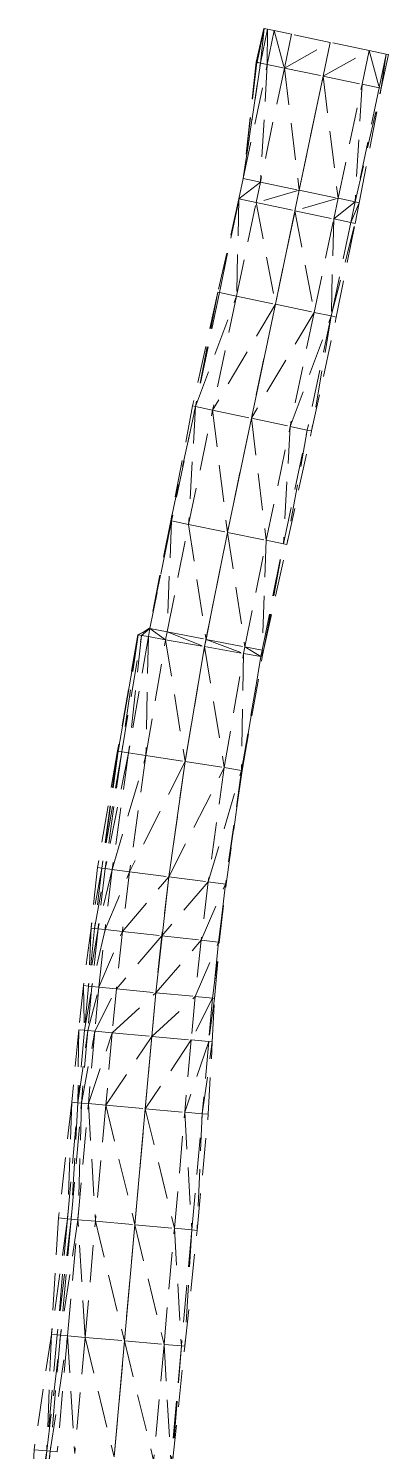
# Model space of a CAD drawing. Header units: metres. Extents: x -162 to 309, y -515 to 446.
# Drawn here: x -143.7 to -112.8, y 323.5 to 445.7 of the extents above; entities that cross this region are included whole.
import ezdxf

# ---------------------------------------------------------------- set-up
doc = ezdxf.new("R2010")
doc.units = ezdxf.units.M
doc.linetypes.add('HIDDEN', pattern=[9.525, 6.35, -3.175])
for name, color, linetype, lineweight in [('CIVD_ROAD1', 7, 'Continuous', 20), ('SURF30BREAK', 8, 'Continuous', 0), ('SURF31FEATURE', 8, 'Continuous', 0)]:
    doc.layers.add(name, color=color, linetype=linetype, lineweight=lineweight)

msp = doc.modelspace()

# ---------------------------------------------------------------- linework, layer by layer
at = {"layer": 'CIVD_ROAD1', "color": 12, "linetype": 'Continuous', "lineweight": 0}
for points in [[(-122.64, 445.47, 269.54), (-121.17, 445.16, 269.51), (-121.17, 445.16, 269.51), (-122.64, 445.47, 269.54), (-122.64, 445.47, 269.54)], [(-113.04, 443.45, 269.54), (-114.51, 443.76, 269.51), (-114.51, 443.76, 269.51), (-113.04, 443.45, 269.54), (-113.04, 443.45, 269.54)]]:
    msp.add_polyline3d(points, dxfattribs=at)
at = {"layer": 'SURF30BREAK', "color": 30, "linetype": 'HIDDEN', "lineweight": 0, "ltscale": 0.5}
for p, q in [((-123.53, 445.65, 269.55), (-124.2, 442.76, 269.63)), ((-123.53, 445.65, 269.55), (-124.12, 442.75, 269.55)), ((-124.12, 442.75, 269.55), (-123.52, 445.65, 269.54)), ((-123.52, 445.65, 269.54), (-123.83, 442.69, 269.25)), ((-123.83, 442.69, 269.25), (-123.22, 445.59, 269.24)), ((-123.52, 445.65, 269.54), (-123.53, 445.65, 269.55)), ((-123.22, 445.59, 269.24), (-123.52, 445.65, 269.54)), ((-123.22, 445.59, 269.24), (-123.24, 442.57, 269.55)), ((-123.24, 442.57, 269.55), (-122.64, 445.47, 269.54)), ((-122.64, 445.47, 269.54), (-123.22, 445.59, 269.24)), ((-121.17, 445.16, 269.51), (-122.64, 445.47, 269.54)), ((-122.64, 445.47, 269.54), (-121.78, 442.26, 269.52)), ((-121.17, 445.16, 269.51), (-121.78, 442.26, 269.52)), ((-117.84, 444.46, 269.59), (-121.17, 445.16, 269.51)), ((-121.78, 442.26, 269.52), (-117.84, 444.46, 269.59)), ((-117.84, 444.46, 269.59), (-118.45, 441.56, 269.61)), ((-118.45, 441.56, 269.61), (-114.51, 443.76, 269.51)), ((-114.51, 443.76, 269.51), (-117.84, 444.46, 269.59)), ((-114.51, 443.76, 269.51), (-115.12, 440.86, 269.52)), ((-113.04, 443.45, 269.54), (-114.51, 443.76, 269.51)), ((-114.51, 443.76, 269.51), (-113.65, 440.55, 269.55)), ((-113.04, 443.45, 269.54), (-113.65, 440.55, 269.55)), ((-113.04, 443.45, 269.54), (-113.47, 440.52, 269.43)), ((-113.47, 440.52, 269.43), (-112.85, 443.41, 269.4)), ((-112.85, 443.41, 269.4), (-113.04, 443.45, 269.54)), ((-123.83, 442.69, 269.25), (-125.3, 432.78, 269.6)), ((-125.3, 432.78, 269.6), (-123.24, 442.57, 269.55)), ((-124.2, 442.76, 269.63), (-125.27, 433, 269.6)), ((-124.13, 442.74, 269.55), (-125.27, 433, 269.6)), ((-125.27, 433, 269.6), (-123.83, 442.69, 269.25)), ((-124.2, 442.76, 269.63), (-124.12, 442.75, 269.55)), ((-124.12, 442.75, 269.55), (-124.13, 442.74, 269.55)), ((-124.13, 442.74, 269.55), (-123.83, 442.69, 269.25)), ((-124.12, 442.75, 269.55), (-123.83, 442.69, 269.25)), ((-123.83, 442.69, 269.25), (-123.24, 442.57, 269.55)), ((-123.24, 442.57, 269.55), (-123.83, 432.47, 269.57)), ((-121.78, 442.26, 269.52), (-123.83, 432.47, 269.57)), ((-123.24, 442.57, 269.55), (-121.78, 442.26, 269.52)), ((-121.78, 442.26, 269.52), (-118.45, 441.56, 269.61)), ((-121.78, 442.26, 269.52), (-120.5, 431.77, 269.66)), ((-120.5, 431.77, 269.66), (-118.45, 441.56, 269.61)), ((-118.45, 441.56, 269.61), (-115.12, 440.86, 269.52)), ((-118.45, 441.56, 269.61), (-117.17, 431.08, 269.57)), ((-117.17, 431.08, 269.57), (-115.12, 440.86, 269.52)), ((-115.12, 440.86, 269.52), (-115.71, 430.77, 269.6)), ((-115.12, 440.86, 269.52), (-113.65, 440.55, 269.55)), ((-113.65, 440.55, 269.55), (-115.71, 430.77, 269.6)), ((-115.71, 430.77, 269.6), (-113.47, 440.52, 269.43)), ((-115.35, 430.69, 269.36), (-113.47, 440.52, 269.43)), ((-113.65, 440.55, 269.55), (-113.47, 440.52, 269.43)), ((-125.3, 432.78, 269.6), (-125.67, 431.02, 269.6)), ((-125.3, 432.78, 269.6), (-125.67, 431.02, 269.6)), ((-125.3, 432.78, 269.6), (-125.67, 431.02, 269.6)), ((-125.67, 431.02, 269.6), (-123.83, 432.47, 269.57)), ((-125.3, 432.78, 269.6), (-125.27, 433, 269.6)), ((-125.27, 433, 269.6), (-125.3, 432.78, 269.6)), ((-125.3, 432.78, 269.6), (-123.83, 432.47, 269.57)), ((-125.3, 432.78, 269.6), (-125.3, 432.78, 269.6)), ((-125.27, 433, 269.6), (-125.27, 433, 269.6)), ((-123.83, 432.47, 269.57), (-124.2, 430.71, 269.57)), ((-123.83, 432.47, 269.57), (-120.5, 431.77, 269.66)), ((-120.5, 431.77, 269.66), (-124.2, 430.71, 269.57)), ((-120.5, 431.77, 269.66), (-120.87, 430.01, 269.65)), ((-120.5, 431.77, 269.66), (-117.17, 431.08, 269.57)), ((-125.67, 431.02, 269.6), (-127.49, 423.02, 269.52)), ((-125.67, 431.02, 269.6), (-127.35, 422.99, 269.62)), ((-127.35, 422.99, 269.62), (-125.67, 431.02, 269.6)), ((-125.67, 431.02, 269.6), (-125.88, 422.68, 269.59)), ((-125.88, 422.68, 269.59), (-124.2, 430.71, 269.57)), ((-125.67, 431.02, 269.6), (-124.2, 430.71, 269.57)), ((-125.67, 431.02, 269.6), (-125.67, 431.02, 269.6)), ((-124.2, 430.71, 269.57), (-120.87, 430.01, 269.65)), ((-124.2, 430.71, 269.57), (-122.55, 421.99, 269.63)), ((-122.55, 421.99, 269.63), (-120.87, 430.01, 269.65)), ((-117.17, 431.08, 269.57), (-120.87, 430.01, 269.65)), ((-120.87, 430.01, 269.65), (-117.54, 429.31, 269.57)), ((-120.87, 430.01, 269.65), (-119.23, 421.29, 269.54)), ((-117.17, 431.08, 269.57), (-117.54, 429.31, 269.57)), ((-117.54, 429.31, 269.57), (-115.71, 430.77, 269.6)), ((-117.17, 431.08, 269.57), (-115.71, 430.77, 269.6)), ((-115.71, 430.77, 269.6), (-116.08, 429, 269.6)), ((-115.35, 430.69, 269.36), (-116.08, 429, 269.6)), ((-115.71, 430.77, 269.6), (-115.35, 430.69, 269.36)), ((-115.71, 428.93, 269.35), (-115.35, 430.69, 269.36)), ((-119.23, 421.29, 269.54), (-117.54, 429.31, 269.57)), ((-117.54, 429.31, 269.57), (-117.76, 420.98, 269.57)), ((-116.08, 429, 269.6), (-117.76, 420.98, 269.57)), ((-117.76, 420.98, 269.57), (-115.71, 428.93, 269.35)), ((-117.54, 429.31, 269.57), (-116.08, 429, 269.6)), ((-117.33, 420.89, 269.28), (-115.71, 428.93, 269.35)), ((-116.08, 429, 269.6), (-115.71, 428.93, 269.35)), ((-127.49, 423.02, 269.52), (-129.65, 413.26, 269.38)), ((-127.49, 423.02, 269.52), (-129.4, 413.21, 269.55)), ((-127.35, 422.99, 269.62), (-129.4, 413.21, 269.55)), ((-129.4, 413.21, 269.55), (-125.88, 422.68, 269.59)), ((-125.88, 422.68, 269.59), (-127.93, 412.9, 269.52)), ((-127.49, 423.02, 269.52), (-127.35, 422.99, 269.62)), ((-127.35, 422.99, 269.62), (-125.88, 422.68, 269.59)), ((-125.88, 422.68, 269.59), (-122.55, 421.99, 269.63)), ((-122.55, 421.99, 269.63), (-127.93, 412.9, 269.52)), ((-122.55, 421.99, 269.63), (-124.61, 412.2, 269.49)), ((-122.55, 421.99, 269.63), (-119.23, 421.29, 269.54)), ((-119.23, 421.29, 269.54), (-124.61, 412.2, 269.49)), ((-119.23, 421.29, 269.54), (-121.28, 411.5, 269.41)), ((-121.28, 411.5, 269.41), (-117.76, 420.98, 269.57)), ((-117.76, 420.98, 269.57), (-119.81, 411.19, 269.44)), ((-117.76, 420.98, 269.57), (-119.44, 411.12, 269.19)), ((-119.44, 411.12, 269.19), (-117.33, 420.89, 269.28)), ((-119.23, 421.29, 269.54), (-117.76, 420.98, 269.57)), ((-117.76, 420.98, 269.57), (-117.33, 420.89, 269.28)), ((-129.65, 413.26, 269.38), (-131.52, 403.41, 269.33)), ((-131.52, 403.41, 269.33), (-129.4, 413.21, 269.55)), ((-129.4, 413.21, 269.55), (-131.46, 403.4, 269.38)), ((-129.4, 413.21, 269.55), (-129.99, 403.09, 269.35)), ((-129.99, 403.09, 269.35), (-127.93, 412.9, 269.52)), ((-129.65, 413.26, 269.38), (-129.4, 413.21, 269.55)), ((-129.4, 413.21, 269.55), (-127.93, 412.9, 269.52)), ((-127.93, 412.9, 269.52), (-124.61, 412.2, 269.49)), ((-127.93, 412.9, 269.52), (-126.66, 402.41, 269.26)), ((-124.61, 412.2, 269.49), (-126.66, 402.41, 269.26)), ((-124.61, 412.2, 269.49), (-121.28, 411.5, 269.41)), ((-124.61, 412.2, 269.49), (-123.33, 401.73, 269.18)), ((-123.33, 401.73, 269.18), (-121.28, 411.5, 269.41)), ((-121.28, 411.5, 269.41), (-121.86, 401.43, 269.21)), ((-121.86, 401.43, 269.21), (-119.81, 411.19, 269.44)), ((-119.81, 411.19, 269.44), (-121.57, 401.37, 269.01)), ((-121.57, 401.37, 269.01), (-119.44, 411.12, 269.19)), ((-121.28, 411.5, 269.41), (-119.81, 411.19, 269.44)), ((-119.81, 411.19, 269.44), (-119.44, 411.12, 269.19)), ((-131.52, 403.41, 269.33), (-133.35, 394.18, 269.16)), ((-131.46, 403.4, 269.38), (-133.35, 394.18, 269.16)), ((-133.31, 394.15, 269.19), (-131.46, 403.4, 269.38)), ((-131.46, 403.4, 269.38), (-131.84, 393.87, 269.16)), ((-131.84, 393.87, 269.16), (-129.99, 403.09, 269.35)), ((-131.52, 403.41, 269.33), (-131.46, 403.4, 269.38)), ((-131.46, 403.4, 269.38), (-129.99, 403.09, 269.35)), ((-129.99, 403.09, 269.35), (-126.66, 402.41, 269.26)), ((-129.99, 403.09, 269.35), (-128.5, 393.22, 269.03)), ((-128.5, 393.22, 269.03), (-126.66, 402.41, 269.26)), ((-126.66, 402.41, 269.26), (-123.33, 401.73, 269.18)), ((-126.66, 402.41, 269.26), (-125.16, 392.58, 268.89)), ((-125.16, 392.58, 268.89), (-123.33, 401.73, 269.18)), ((-123.33, 401.73, 269.18), (-123.69, 392.29, 268.92)), ((-123.69, 392.29, 268.92), (-121.86, 401.43, 269.21)), ((-123.56, 392.27, 268.83), (-121.86, 401.43, 269.21)), ((-123.56, 392.27, 268.83), (-121.57, 401.37, 269.01)), ((-123.33, 401.73, 269.18), (-121.86, 401.43, 269.21)), ((-121.86, 401.43, 269.21), (-121.57, 401.37, 269.01)), ((-134.34, 393.63, 269.19), (-136.08, 383.65, 268.98)), ((-134.33, 393.62, 269.18), (-136.08, 383.65, 268.98)), ((-134.33, 393.62, 269.18), (-136.03, 383.64, 268.92)), ((-136.03, 383.64, 268.92), (-134.33, 393.62, 269.18)), ((-134.33, 393.62, 269.18), (-135.73, 383.59, 268.62)), ((-135.73, 383.59, 268.62), (-134.03, 393.57, 268.88)), ((-134.03, 393.57, 268.88), (-135.14, 383.5, 268.92)), ((-133.44, 393.47, 269.18), (-135.14, 383.5, 268.92)), ((-133.93, 393.83, 269.18), (-134.34, 393.63, 269.19)), ((-134.34, 393.63, 269.19), (-134.33, 393.62, 269.18)), ((-134.34, 393.63, 269.19), (-134.33, 393.62, 269.18)), ((-134.33, 393.62, 269.18), (-133.31, 394.15, 269.19)), ((-133.93, 393.83, 269.18), (-134.33, 393.62, 269.18)), ((-133.93, 393.83, 269.18), (-134.33, 393.62, 269.18)), ((-134.33, 393.62, 269.18), (-134.03, 393.57, 268.88)), ((-134.33, 393.62, 269.18), (-134.33, 393.62, 269.18)), ((-133.31, 394.15, 269.19), (-134.03, 393.57, 268.88)), ((-134.03, 393.57, 268.88), (-133.44, 393.47, 269.18)), ((-133.35, 394.18, 269.16), (-133.93, 393.83, 269.18)), ((-133.31, 394.15, 269.19), (-133.93, 393.83, 269.18)), ((-133.44, 393.47, 269.18), (-133.65, 383.27, 268.89)), ((-133.31, 394.15, 269.19), (-133.44, 393.47, 269.18)), ((-133.44, 393.47, 269.18), (-131.96, 393.2, 269.15)), ((-133.35, 394.18, 269.16), (-133.31, 394.15, 269.19)), ((-133.31, 394.15, 269.19), (-131.84, 393.87, 269.16)), ((-133.31, 394.15, 269.19), (-131.96, 393.2, 269.15)), ((-131.84, 393.87, 269.16), (-131.96, 393.2, 269.15)), ((-131.84, 393.87, 269.16), (-128.5, 393.22, 269.03)), ((-131.84, 393.87, 269.16), (-128.62, 392.61, 269.01)), ((-133.65, 383.27, 268.89), (-131.96, 393.2, 269.15)), ((-131.96, 393.2, 269.15), (-128.62, 392.61, 269.01)), ((-131.96, 393.2, 269.15), (-130.29, 382.75, 268.76)), ((-130.29, 382.75, 268.76), (-128.62, 392.61, 269.01)), ((-128.5, 393.22, 269.03), (-128.62, 392.61, 269.01)), ((-128.62, 392.61, 269.01), (-125.27, 392.01, 268.87)), ((-128.62, 392.61, 269.01), (-126.93, 382.23, 268.62)), ((-128.5, 393.22, 269.03), (-125.16, 392.58, 268.89)), ((-128.5, 393.22, 269.03), (-125.27, 392.01, 268.87)), ((-126.93, 382.23, 268.62), (-125.27, 392.01, 268.87)), ((-125.27, 392.01, 268.87), (-125.45, 381.99, 268.65)), ((-125.16, 392.58, 268.89), (-125.27, 392.01, 268.87)), ((-125.27, 392.01, 268.87), (-123.79, 391.75, 268.9)), ((-125.16, 392.58, 268.89), (-123.69, 392.29, 268.92)), ((-125.16, 392.58, 268.89), (-123.79, 391.75, 268.9)), ((-123.69, 392.29, 268.92), (-123.79, 391.75, 268.9)), ((-123.69, 392.29, 268.92), (-123.56, 392.27, 268.83)), ((-123.69, 392.29, 268.92), (-123.67, 391.72, 268.82)), ((-123.67, 391.72, 268.82), (-123.56, 392.27, 268.83)), ((-125.45, 381.99, 268.65), (-123.79, 391.75, 268.9)), ((-123.79, 391.75, 268.9), (-125.4, 381.99, 268.62)), ((-125.4, 381.99, 268.62), (-123.67, 391.72, 268.82)), ((-123.79, 391.75, 268.9), (-123.67, 391.72, 268.82)), ((-136.08, 383.65, 268.98), (-137.81, 373.64, 269.04)), ((-136.08, 383.65, 268.98), (-137.44, 373.59, 268.67)), ((-136.03, 383.64, 268.92), (-137.44, 373.59, 268.67)), ((-135.73, 383.59, 268.62), (-137.44, 373.59, 268.67)), ((-135.73, 383.59, 268.62), (-137.14, 373.56, 268.37)), ((-135.14, 383.5, 268.92), (-137.14, 373.56, 268.37)), ((-135.14, 383.5, 268.92), (-136.55, 373.48, 268.67)), ((-136.03, 383.64, 268.92), (-136.08, 383.65, 268.98)), ((-136.03, 383.64, 268.92), (-135.73, 383.59, 268.62)), ((-135.73, 383.59, 268.62), (-135.14, 383.5, 268.92)), ((-135.14, 383.5, 268.92), (-133.65, 383.27, 268.89)), ((-136.55, 373.48, 268.67), (-133.65, 383.27, 268.89)), ((-133.65, 383.27, 268.89), (-135.06, 373.28, 268.64)), ((-130.29, 382.75, 268.76), (-135.06, 373.28, 268.64)), ((-133.65, 383.27, 268.89), (-130.29, 382.75, 268.76)), ((-130.29, 382.75, 268.76), (-131.69, 372.85, 268.5)), ((-130.29, 382.75, 268.76), (-126.93, 382.23, 268.62)), ((-131.69, 372.85, 268.5), (-126.93, 382.23, 268.62)), ((-126.93, 382.23, 268.62), (-128.32, 372.41, 268.37)), ((-128.32, 372.41, 268.37), (-125.45, 381.99, 268.65)), ((-126.93, 382.23, 268.62), (-125.45, 381.99, 268.65)), ((-125.4, 381.99, 268.62), (-126.83, 372.21, 268.4)), ((-125.45, 381.99, 268.65), (-126.83, 372.21, 268.4)), ((-126.78, 372.21, 268.36), (-125.4, 381.99, 268.62)), ((-125.45, 381.99, 268.65), (-125.4, 381.99, 268.62)), ((-137.81, 373.64, 269.04), (-138.36, 368.46, 268.88)), ((-137.44, 373.59, 268.67), (-138.36, 368.46, 268.88)), ((-137.44, 373.59, 268.67), (-138.06, 368.43, 268.57)), ((-138.06, 368.43, 268.57), (-137.14, 373.56, 268.37)), ((-137.81, 373.64, 269.04), (-137.44, 373.59, 268.67)), ((-137.14, 373.56, 268.37), (-137.76, 368.4, 268.27)), ((-136.55, 373.48, 268.67), (-137.76, 368.4, 268.27)), ((-137.44, 373.59, 268.67), (-137.14, 373.56, 268.37)), ((-136.55, 373.48, 268.67), (-137.16, 368.33, 268.57)), ((-137.16, 368.33, 268.57), (-135.06, 373.28, 268.64)), ((-137.14, 373.56, 268.37), (-136.55, 373.48, 268.67)), ((-136.55, 373.48, 268.67), (-135.06, 373.28, 268.64)), ((-135.06, 373.28, 268.64), (-135.67, 368.16, 268.54)), ((-135.67, 368.16, 268.54), (-131.69, 372.85, 268.5)), ((-135.06, 373.28, 268.64), (-131.69, 372.85, 268.5)), ((-131.69, 372.85, 268.5), (-132.29, 367.79, 268.4)), ((-131.69, 372.85, 268.5), (-128.32, 372.41, 268.37)), ((-128.32, 372.41, 268.37), (-132.29, 367.79, 268.4)), ((-128.32, 372.41, 268.37), (-128.91, 367.41, 268.27)), ((-128.91, 367.41, 268.27), (-126.83, 372.21, 268.4)), ((-128.32, 372.41, 268.37), (-126.83, 372.21, 268.4)), ((-126.83, 372.21, 268.4), (-127.42, 367.24, 268.3)), ((-127.42, 367.24, 268.3), (-126.78, 372.21, 268.36)), ((-127.36, 367.23, 268.26), (-126.78, 372.21, 268.36)), ((-126.83, 372.21, 268.4), (-126.78, 372.21, 268.36)), ((-138.36, 368.46, 268.88), (-139.02, 363.52, 268.89)), ((-138.36, 368.46, 268.88), (-138.58, 363.48, 268.44)), ((-138.06, 368.43, 268.57), (-138.58, 363.48, 268.44)), ((-137.76, 368.4, 268.27), (-138.58, 363.48, 268.44)), ((-138.36, 368.46, 268.88), (-138.06, 368.43, 268.57)), ((-137.76, 368.4, 268.27), (-138.28, 363.45, 268.14)), ((-137.16, 368.33, 268.57), (-138.28, 363.45, 268.14)), ((-138.06, 368.43, 268.57), (-137.76, 368.4, 268.27)), ((-137.76, 368.4, 268.27), (-137.16, 368.33, 268.57)), ((-137.68, 363.39, 268.44), (-137.16, 368.33, 268.57)), ((-137.68, 363.39, 268.44), (-135.67, 368.16, 268.54)), ((-137.16, 368.33, 268.57), (-135.67, 368.16, 268.54)), ((-135.67, 368.16, 268.54), (-136.19, 363.24, 268.41)), ((-132.29, 367.79, 268.4), (-136.19, 363.24, 268.41)), ((-135.67, 368.16, 268.54), (-132.29, 367.79, 268.4)), ((-132.29, 367.79, 268.4), (-132.8, 362.91, 268.31)), ((-132.29, 367.79, 268.4), (-128.91, 367.41, 268.27)), ((-132.8, 362.91, 268.31), (-128.91, 367.41, 268.27)), ((-128.91, 367.41, 268.27), (-129.42, 362.58, 268.2)), ((-129.42, 362.58, 268.2), (-127.42, 367.24, 268.3)), ((-128.91, 367.41, 268.27), (-127.42, 367.24, 268.3)), ((-127.42, 367.24, 268.3), (-127.93, 362.43, 268.23)), ((-127.93, 362.43, 268.23), (-127.36, 367.23, 268.26)), ((-127.76, 362.41, 268.12), (-127.36, 367.23, 268.26)), ((-127.42, 367.24, 268.3), (-127.36, 367.23, 268.26)), ((-139.02, 363.52, 268.89), (-139.42, 359.73, 268.9)), ((-139.02, 363.52, 268.89), (-138.58, 363.48, 268.44)), ((-139.02, 363.52, 268.89), (-138.93, 359.68, 268.41)), ((-138.58, 363.48, 268.44), (-138.93, 359.68, 268.41)), ((-138.93, 359.68, 268.41), (-138.28, 363.45, 268.14)), ((-138.28, 363.45, 268.14), (-138.63, 359.66, 268.11)), ((-138.63, 359.66, 268.11), (-137.68, 363.39, 268.44)), ((-138.58, 363.48, 268.44), (-138.28, 363.45, 268.14)), ((-138.28, 363.45, 268.14), (-137.68, 363.39, 268.44)), ((-137.68, 363.39, 268.44), (-138.03, 359.6, 268.41)), ((-138.03, 359.6, 268.41), (-136.19, 363.24, 268.41)), ((-137.68, 363.39, 268.44), (-136.19, 363.24, 268.41)), ((-136.19, 363.24, 268.41), (-136.54, 359.47, 268.38)), ((-136.54, 359.47, 268.38), (-132.8, 362.91, 268.31)), ((-136.19, 363.24, 268.41), (-132.8, 362.91, 268.31)), ((-132.8, 362.91, 268.31), (-133.15, 359.16, 268.29)), ((-132.8, 362.91, 268.31), (-129.42, 362.58, 268.2)), ((-133.15, 359.16, 268.29), (-129.42, 362.58, 268.2)), ((-129.42, 362.58, 268.2), (-129.76, 358.85, 268.21)), ((-127.93, 362.43, 268.23), (-129.76, 358.85, 268.21)), ((-129.42, 362.58, 268.2), (-127.93, 362.43, 268.23)), ((-127.93, 362.43, 268.23), (-128.27, 358.72, 268.24)), ((-127.76, 362.41, 268.12), (-128.27, 358.72, 268.24)), ((-127.96, 358.69, 268.03), (-127.76, 362.41, 268.12)), ((-127.93, 362.43, 268.23), (-127.76, 362.41, 268.12)), ((-139.42, 359.73, 268.9), (-140.01, 353.51, 268.91)), ((-139.42, 359.73, 268.9), (-139.48, 353.47, 268.38)), ((-138.93, 359.68, 268.41), (-139.48, 353.47, 268.38)), ((-139.48, 353.47, 268.38), (-138.63, 359.66, 268.11)), ((-139.42, 359.73, 268.9), (-138.93, 359.68, 268.41)), ((-138.63, 359.66, 268.11), (-139.18, 353.44, 268.08)), ((-139.18, 353.44, 268.08), (-138.03, 359.6, 268.41)), ((-138.93, 359.68, 268.41), (-138.63, 359.66, 268.11)), ((-138.63, 359.66, 268.11), (-138.03, 359.6, 268.41)), ((-138.03, 359.6, 268.41), (-138.59, 353.39, 268.38)), ((-138.59, 353.39, 268.38), (-136.54, 359.47, 268.38)), ((-138.03, 359.6, 268.41), (-136.54, 359.47, 268.38)), ((-136.54, 359.47, 268.38), (-137.09, 353.25, 268.35)), ((-137.09, 353.25, 268.35), (-133.15, 359.16, 268.29)), ((-136.54, 359.47, 268.38), (-133.15, 359.16, 268.29)), ((-133.15, 359.16, 268.29), (-133.71, 352.95, 268.26)), ((-133.15, 359.16, 268.29), (-129.76, 358.85, 268.21)), ((-129.76, 358.85, 268.21), (-133.71, 352.95, 268.26)), ((-129.76, 358.85, 268.21), (-130.32, 352.65, 268.18)), ((-128.27, 358.72, 268.24), (-130.32, 352.65, 268.18)), ((-129.76, 358.85, 268.21), (-128.27, 358.72, 268.24)), ((-128.27, 358.72, 268.24), (-128.82, 352.51, 268.21)), ((-128.82, 352.51, 268.21), (-127.96, 358.69, 268.03)), ((-128.31, 352.47, 267.86), (-127.96, 358.69, 268.03)), ((-128.27, 358.72, 268.24), (-127.96, 358.69, 268.03)), ((-140.01, 353.51, 268.91), (-141.14, 343.58, 269.25)), ((-140.01, 353.51, 268.91), (-140.37, 343.51, 268.49)), ((-140.37, 343.51, 268.49), (-139.48, 353.47, 268.38)), ((-139.48, 353.47, 268.38), (-140.07, 343.48, 268.19)), ((-140.07, 343.48, 268.19), (-139.18, 353.44, 268.08)), ((-140.01, 353.51, 268.91), (-139.48, 353.47, 268.38)), ((-139.48, 353.47, 268.38), (-139.18, 353.44, 268.08)), ((-139.18, 353.44, 268.08), (-139.48, 343.43, 268.49)), ((-139.48, 343.43, 268.49), (-138.59, 353.39, 268.38)), ((-139.18, 353.44, 268.08), (-138.59, 353.39, 268.38)), ((-138.59, 353.39, 268.38), (-137.09, 353.25, 268.35)), ((-138.59, 353.39, 268.38), (-137.98, 343.29, 268.46)), ((-137.09, 353.25, 268.35), (-137.98, 343.29, 268.46)), ((-137.09, 353.25, 268.35), (-133.71, 352.95, 268.26)), ((-137.09, 353.25, 268.35), (-134.6, 342.99, 268.37)), ((-134.6, 342.99, 268.37), (-133.71, 352.95, 268.26)), ((-133.71, 352.95, 268.26), (-130.32, 352.65, 268.18)), ((-133.71, 352.95, 268.26), (-131.21, 342.69, 268.29)), ((-131.21, 342.69, 268.29), (-130.32, 352.65, 268.18)), ((-130.32, 352.65, 268.18), (-128.82, 352.51, 268.21)), ((-130.32, 352.65, 268.18), (-129.72, 342.55, 268.32)), ((-129.72, 342.55, 268.32), (-128.82, 352.51, 268.21)), ((-128.82, 352.51, 268.21), (-129.27, 342.51, 268.02)), ((-129.27, 342.51, 268.02), (-128.31, 352.47, 267.86)), ((-128.82, 352.51, 268.21), (-128.31, 352.47, 267.86)), ((-141.14, 343.58, 269.25), (-141.76, 333.59, 269.24)), ((-140.37, 343.51, 268.49), (-141.76, 333.59, 269.24)), ((-140.37, 343.51, 268.49), (-141.26, 333.55, 268.75)), ((-140.07, 343.48, 268.19), (-141.26, 333.55, 268.75)), ((-141.14, 343.58, 269.25), (-140.37, 343.51, 268.49)), ((-140.07, 343.48, 268.19), (-140.97, 333.52, 268.45)), ((-139.48, 343.43, 268.49), (-140.97, 333.52, 268.45)), ((-140.37, 343.51, 268.49), (-140.07, 343.48, 268.19)), ((-140.37, 333.47, 268.75), (-139.48, 343.43, 268.49)), ((-140.07, 343.48, 268.19), (-139.48, 343.43, 268.49)), ((-139.48, 343.43, 268.49), (-137.98, 343.29, 268.46)), ((-138.87, 333.33, 268.72), (-139.48, 343.43, 268.49)), ((-138.87, 333.33, 268.72), (-137.98, 343.29, 268.46)), ((-137.98, 343.29, 268.46), (-134.6, 342.99, 268.37)), ((-137.98, 343.29, 268.46), (-135.49, 333.03, 268.63)), ((-134.6, 342.99, 268.37), (-135.49, 333.03, 268.63)), ((-134.6, 342.99, 268.37), (-131.21, 342.69, 268.29)), ((-134.6, 342.99, 268.37), (-132.1, 332.73, 268.55)), ((-132.1, 332.73, 268.55), (-131.21, 342.69, 268.29)), ((-131.21, 342.69, 268.29), (-129.72, 342.55, 268.32)), ((-131.21, 342.69, 268.29), (-130.61, 332.59, 268.58)), ((-129.72, 342.55, 268.32), (-130.61, 332.59, 268.58)), ((-129.72, 342.55, 268.32), (-130.31, 332.57, 268.38)), ((-130.31, 332.57, 268.38), (-129.27, 342.51, 268.02)), ((-129.72, 342.55, 268.32), (-129.27, 342.51, 268.02)), ((-141.76, 333.59, 269.24), (-143.24, 323.68, 270.25)), ((-141.76, 333.59, 269.24), (-142.16, 323.59, 269.16)), ((-141.26, 333.55, 268.75), (-142.16, 323.59, 269.16)), ((-142.16, 323.59, 269.16), (-140.97, 333.52, 268.45)), ((-140.97, 333.52, 268.45), (-141.86, 323.56, 268.86)), ((-141.86, 323.56, 268.86), (-140.37, 333.47, 268.75)), ((-141.76, 333.59, 269.24), (-141.26, 333.55, 268.75)), ((-141.26, 333.55, 268.75), (-140.97, 333.52, 268.45)), ((-140.37, 333.47, 268.75), (-141.26, 323.51, 269.16)), ((-140.97, 333.52, 268.45), (-140.37, 333.47, 268.75)), ((-140.37, 333.47, 268.75), (-138.87, 333.33, 268.72)), ((-140.37, 333.47, 268.75), (-139.76, 323.37, 269.13)), ((-138.87, 333.33, 268.72), (-139.76, 323.37, 269.13)), ((-138.87, 333.33, 268.72), (-135.49, 333.03, 268.63)), ((-138.87, 333.33, 268.72), (-136.38, 323.07, 269.04)), ((-136.38, 323.07, 269.04), (-135.49, 333.03, 268.63)), ((-135.49, 333.03, 268.63), (-132.1, 332.73, 268.55)), ((-135.49, 333.03, 268.63), (-132.99, 322.77, 268.96)), ((-132.1, 332.73, 268.55), (-132.99, 322.77, 268.96)), ((-132.1, 332.73, 268.55), (-130.61, 332.59, 268.58)), ((-132.1, 332.73, 268.55), (-131.5, 322.63, 268.99)), ((-130.61, 332.59, 268.58), (-131.5, 322.63, 268.99)), ((-130.61, 332.59, 268.58), (-131.38, 322.63, 268.91)), ((-131.38, 322.63, 268.91), (-130.31, 332.57, 268.38)), ((-130.61, 332.59, 268.58), (-130.31, 332.57, 268.38)), ((-143.24, 323.68, 270.25), (-143.73, 313.69, 270.35)), ((-143.24, 323.68, 270.25), (-142.16, 323.59, 269.16)), ((-142.16, 323.59, 269.16), (-143.73, 313.69, 270.35)), ((-142.16, 323.59, 269.16), (-143.05, 313.63, 269.67)), ((-141.86, 323.56, 268.86), (-143.05, 313.63, 269.67)), ((-141.86, 323.56, 268.86), (-142.75, 313.6, 269.37)), ((-142.16, 323.59, 269.16), (-141.86, 323.56, 268.86)), ((-141.86, 323.56, 268.86), (-141.26, 323.51, 269.16))]:
    msp.add_line(p, q, dxfattribs=at)
at = {"layer": 'SURF31FEATURE', "color": 1, "linetype": 'Continuous', "lineweight": 0, "ltscale": 0.5}
for p, q in [((-117.84, 444.46, 270.64), (-118.45, 441.56, 270.66)), ((-118.45, 441.56, 270.66), (-120.5, 431.77, 270.71)), ((-120.5, 431.77, 270.71), (-122.55, 421.99, 270.68)), ((-122.55, 421.99, 270.68), (-124.61, 412.2, 270.54)), ((-124.61, 412.2, 270.54), (-126.66, 402.41, 270.31)), ((-126.66, 402.41, 270.31), (-128.62, 392.61, 270.06)), ((-128.62, 392.61, 270.06), (-130.29, 382.75, 269.81)), ((-130.29, 382.75, 269.81), (-131.69, 372.85, 269.55)), ((-131.69, 372.85, 269.55), (-132.8, 362.91, 269.36)), ((-132.8, 362.91, 269.36), (-133.71, 352.95, 269.31)), ((-133.71, 352.95, 269.31), (-134.6, 342.99, 269.42)), ((-134.6, 342.99, 269.42), (-135.49, 333.03, 269.68)), ((-135.49, 333.03, 269.68), (-136.38, 323.07, 270.09))]:
    msp.add_line(p, q, dxfattribs=at)

doc.saveas('drawing.dxf')
